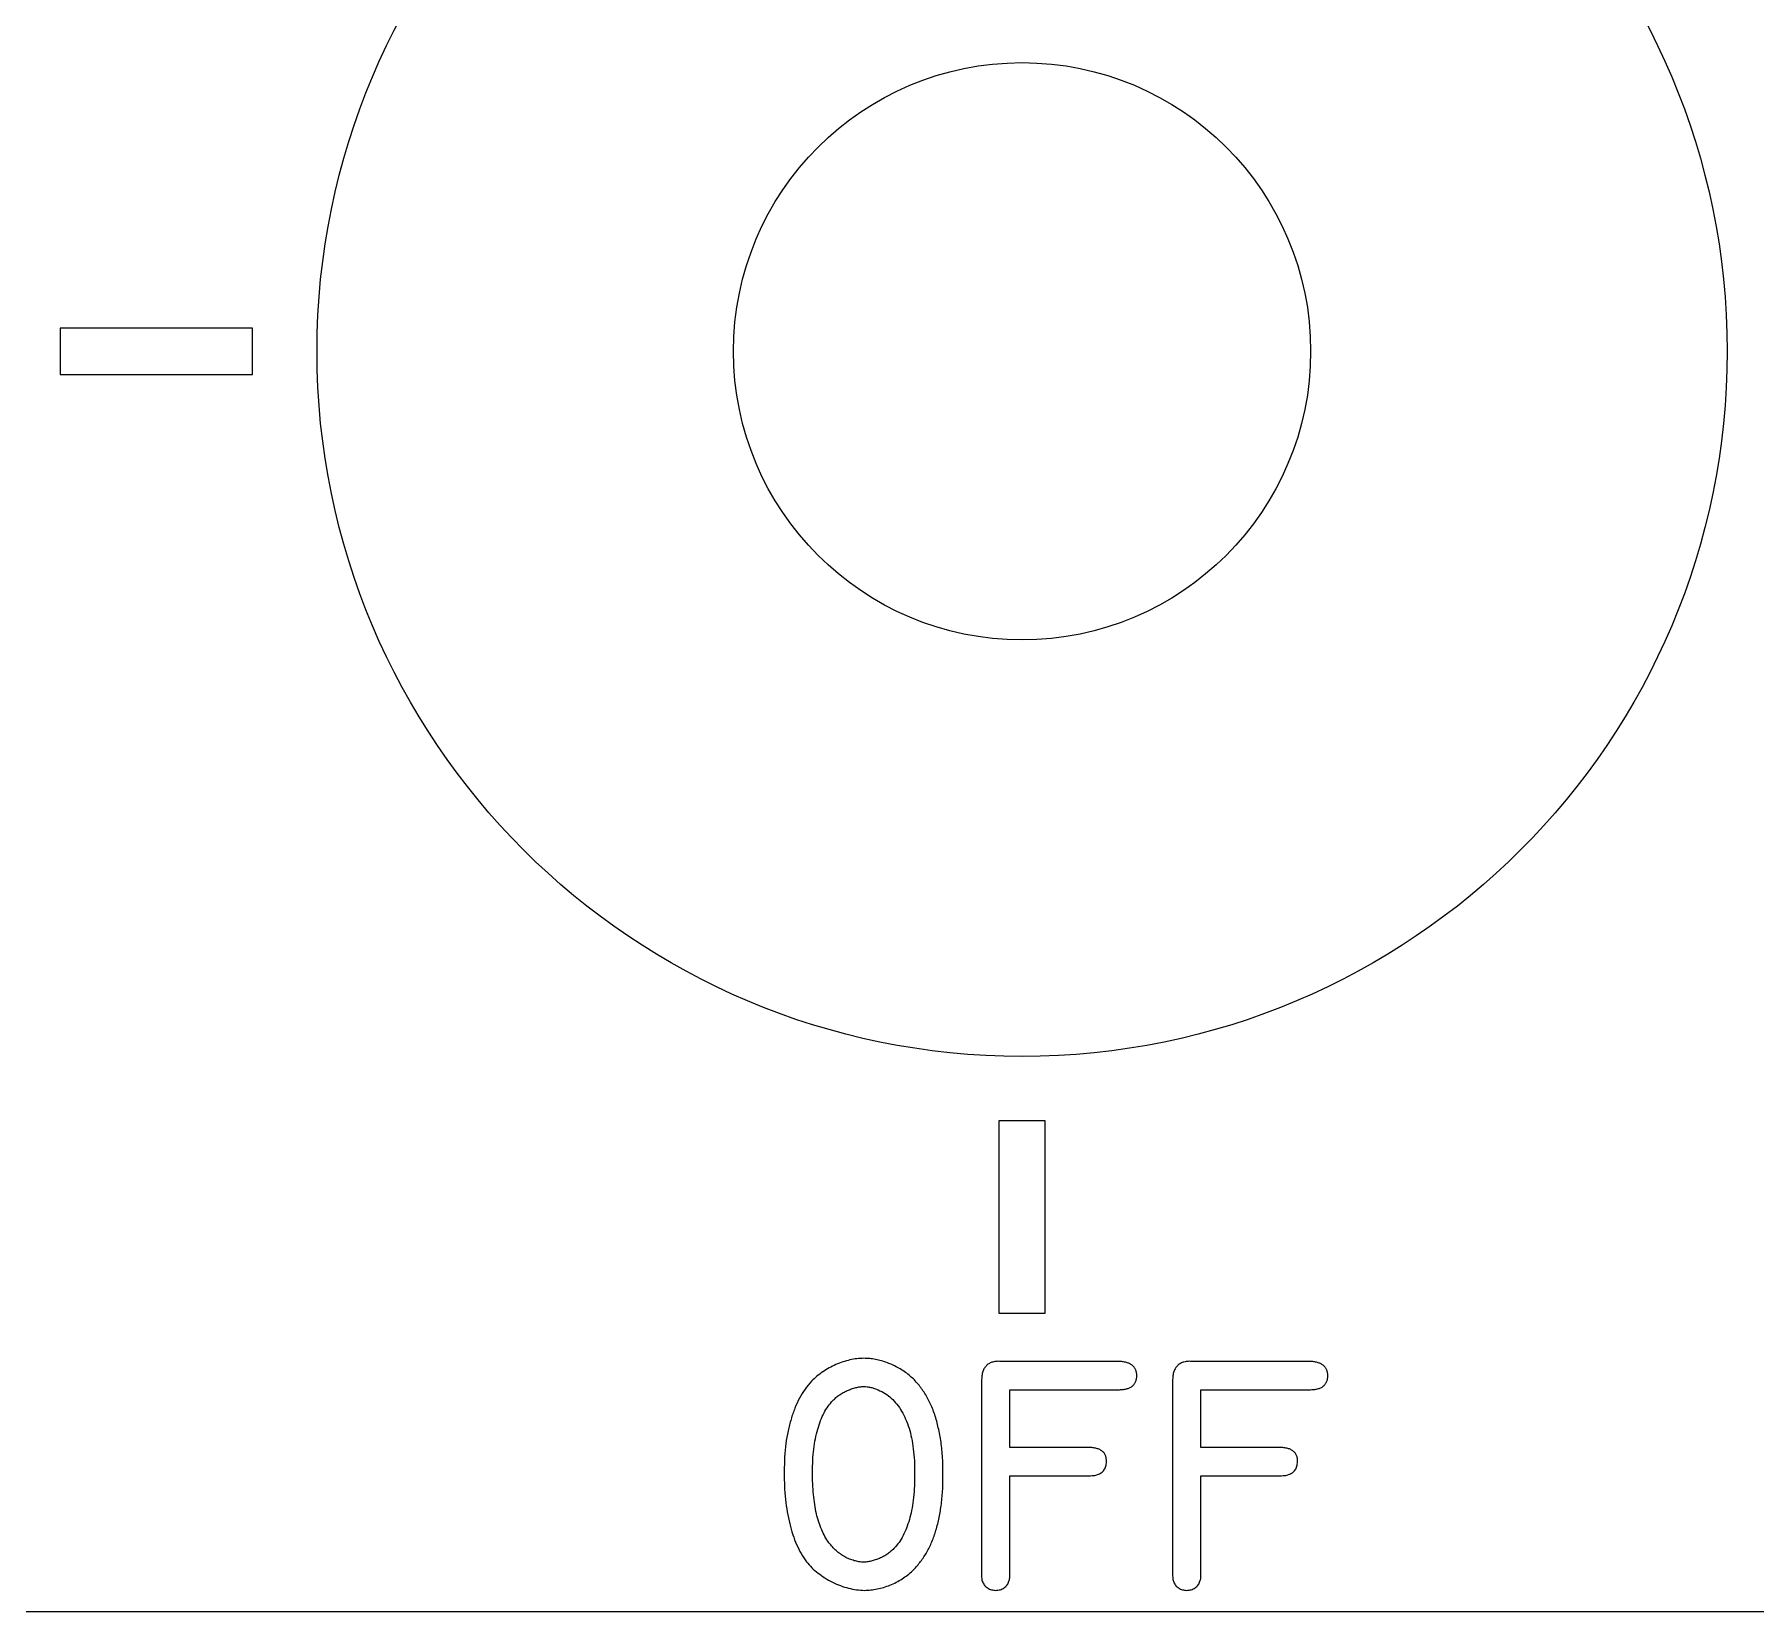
# Model space of a CAD drawing. Header units: inches. Extents: x 0.03 to 5.72, y 0.03 to 3.72.
# Drawn here: x 3.483 to 4.602, y 0.031 to 1.056 of the extents above; entities that cross this region are included whole.
import ezdxf

# ---------------------------------------------------------------- set-up
doc = ezdxf.new("R2010")
doc.units = ezdxf.units.IN
doc.header["$MEASUREMENT"] = 0

msp = doc.modelspace()

# ---------------------------------------------------------------- linework, layer by layer
at = {"color": 7, "linetype": 'Continuous', "lineweight": 25}
for p, q in [((3.625, 0.865), (3.5, 0.865)), ((3.5, 0.865), (3.5, 0.835)), ((3.625, 0.835), (3.625, 0.865)), ((3.5, 0.835), (3.625, 0.835)), ((4.14, 0.35), (4.11, 0.35)), ((4.11, 0.35), (4.11, 0.225)), ((4.14, 0.225), (4.14, 0.35)), ((4.11, 0.225), (4.14, 0.225)), ((4.0221, 0.1958), (4.0222, 0.1958)), ((4.1877, 0.1937), (4.1118, 0.1937)), ((4.3118, 0.1937), (4.236, 0.1937)), ((4.0987, 0.1813), (4.0987, 0.0571)), ((4.2228, 0.1813), (4.2228, 0.0571)), ((4.0221, 0.1774), (4.0222, 0.1774)), ((4.1171, 0.1379), (4.1171, 0.1754)), ((4.1171, 0.1754), (4.1877, 0.1754)), ((4.2412, 0.1379), (4.2412, 0.1754)), ((4.2412, 0.1754), (4.3118, 0.1754)), ((4.1673, 0.1379), (4.1171, 0.1379)), ((4.2915, 0.1379), (4.2412, 0.1379)), ((4.1171, 0.0571), (4.1171, 0.1195)), ((4.1171, 0.1195), (4.1667, 0.1195)), ((4.2412, 0.0571), (4.2412, 0.1195)), ((4.2412, 0.1195), (4.2908, 0.1195)), ((0.5025, 0.0312), (5.2475, 0.0312))]:
    msp.add_line(p, q, dxfattribs=at)
for radius in [0.4581, 0.1875]:
    msp.add_circle((4.125, 0.85), radius, dxfattribs=at)
for points, knots in [([(4.0222, 0.1958), (4.0206, 0.1957), (4.0176, 0.1956), (4.0131, 0.1948), (4.0085, 0.1935), (4.004, 0.1917), (3.9996, 0.1896), (3.9955, 0.187), (3.9916, 0.1842), (3.9893, 0.182), (3.9881, 0.1809)], [0, 0, 0, 0, 0.1189, 0.238815, 0.363412, 0.491768, 0.621792, 0.748494, 0.874822, 1, 1, 1, 1]), ([(4.0517, 0.1848), (4.0506, 0.1856), (4.0484, 0.1873), (4.0449, 0.1894), (4.0413, 0.1913), (4.0375, 0.1929), (4.0337, 0.1942), (4.0298, 0.1951), (4.026, 0.1957), (4.0234, 0.1957), (4.0221, 0.1958)], [0, 0, 0, 0, 0.1288972, 0.256024, 0.383031, 0.5107626, 0.6368643, 0.7599671, 0.8800174, 1, 1, 1, 1]), ([(4.1118, 0.1937), (4.1108, 0.1938), (4.1089, 0.1939), (4.1061, 0.1935), (4.1038, 0.1926), (4.1019, 0.1912), (4.1004, 0.1894), (4.0994, 0.1871), (4.0988, 0.1843), (4.0987, 0.1823), (4.0987, 0.1813)], [0, 0, 0, 0, 0.145923, 0.274015, 0.386439, 0.493493, 0.603026, 0.718993, 0.850301, 1, 1, 1, 1]), ([(4.1995, 0.1845), (4.1995, 0.1852), (4.1994, 0.1866), (4.1988, 0.1885), (4.1978, 0.1901), (4.1965, 0.1914), (4.1948, 0.1924), (4.1927, 0.1931), (4.1903, 0.1936), (4.1886, 0.1937), (4.1877, 0.1937)], [0, 0, 0, 0, 0.124723, 0.238759, 0.348369, 0.45629, 0.57015, 0.695658, 0.839338, 1, 1, 1, 1]), ([(4.236, 0.1937), (4.2349, 0.1938), (4.233, 0.1939), (4.2303, 0.1935), (4.2279, 0.1926), (4.226, 0.1912), (4.2246, 0.1894), (4.2235, 0.1871), (4.2229, 0.1843), (4.2228, 0.1823), (4.2228, 0.1813)], [0, 0, 0, 0, 0.145923, 0.274015, 0.386439, 0.493493, 0.603026, 0.718993, 0.850301, 1, 1, 1, 1]), ([(4.3236, 0.1845), (4.3236, 0.1852), (4.3235, 0.1866), (4.3229, 0.1885), (4.3219, 0.1901), (4.3206, 0.1914), (4.3189, 0.1924), (4.3168, 0.1931), (4.3144, 0.1936), (4.3127, 0.1937), (4.3118, 0.1937)], [0, 0, 0, 0, 0.124723, 0.238759, 0.348369, 0.45629, 0.57015, 0.695658, 0.839338, 1, 1, 1, 1]), ([(3.9881, 0.1809), (3.9867, 0.1792), (3.9838, 0.1757), (3.9803, 0.1699), (3.9772, 0.1634), (3.9748, 0.1562), (3.9728, 0.1485), (3.9714, 0.1403), (3.9706, 0.1315), (3.9705, 0.1255), (3.9704, 0.1224)], [0, 0, 0, 0, 0.105705, 0.215134, 0.329018, 0.449631, 0.576639, 0.710541, 0.851416, 1, 1, 1, 1]), ([(4.0736, 0.1198), (4.0736, 0.1217), (4.0736, 0.1255), (4.0734, 0.1309), (4.0729, 0.1362), (4.0724, 0.1412), (4.0716, 0.146), (4.0706, 0.1506), (4.0696, 0.155), (4.0683, 0.1592), (4.0668, 0.1632), (4.0652, 0.1669), (4.0634, 0.1704), (4.0614, 0.1737), (4.0592, 0.1768), (4.0569, 0.1797), (4.0544, 0.1824), (4.0526, 0.184), (4.0517, 0.1848)], [0, 0, 0, 0, 0.080424, 0.157711, 0.231972, 0.303725, 0.372685, 0.438908, 0.502962, 0.564675, 0.624091, 0.681389, 0.737383, 0.791688, 0.84518, 0.897488, 0.948885, 1, 1, 1, 1]), ([(4.1877, 0.1754), (4.1886, 0.1754), (4.1903, 0.1754), (4.1927, 0.1759), (4.1948, 0.1765), (4.1965, 0.1775), (4.1979, 0.1789), (4.1988, 0.1805), (4.1994, 0.1824), (4.1995, 0.1838), (4.1995, 0.1845)], [0, 0, 0, 0, 0.160822, 0.303607, 0.430121, 0.544897, 0.652145, 0.759141, 0.872467, 1, 1, 1, 1]), ([(4.3118, 0.1754), (4.3127, 0.1754), (4.3145, 0.1754), (4.3169, 0.1759), (4.319, 0.1765), (4.3207, 0.1775), (4.322, 0.1789), (4.3229, 0.1805), (4.3236, 0.1824), (4.3236, 0.1838), (4.3236, 0.1845)], [0, 0, 0, 0, 0.160822, 0.303607, 0.430121, 0.544897, 0.652145, 0.759141, 0.872467, 1, 1, 1, 1]), ([(3.9888, 0.1219), (3.9889, 0.1245), (3.9889, 0.1294), (3.9895, 0.1367), (3.9906, 0.1434), (3.9921, 0.1496), (3.9939, 0.1552), (3.9962, 0.1603), (3.9988, 0.1646), (4.001, 0.1671), (4.002, 0.1683)], [0, 0, 0, 0, 0.156125, 0.302877, 0.440322, 0.56978, 0.690666, 0.801587, 0.904038, 1, 1, 1, 1]), ([(4.002, 0.1683), (4.0027, 0.1689), (4.004, 0.1703), (4.0063, 0.172), (4.0088, 0.1735), (4.0114, 0.1749), (4.0142, 0.1759), (4.0169, 0.1768), (4.0195, 0.1773), (4.0213, 0.1774), (4.0221, 0.1774)], [0, 0, 0, 0, 0.123362, 0.249717, 0.37865, 0.511599, 0.64377, 0.76903, 0.886766, 1, 1, 1, 1]), ([(4.0222, 0.1774), (4.0229, 0.1774), (4.0244, 0.1773), (4.0268, 0.1769), (4.0292, 0.1762), (4.0323, 0.175), (4.0361, 0.1731), (4.0388, 0.1709), (4.04, 0.1699)], [0, 0, 0, 0, 0.11376, 0.233218, 0.356799, 0.48809, 0.749531, 1, 1, 1, 1]), ([(4.04, 0.1699), (4.0413, 0.1686), (4.0438, 0.166), (4.0469, 0.1614), (4.0495, 0.1562), (4.0517, 0.1504), (4.0533, 0.1439), (4.0544, 0.1368), (4.0552, 0.1291), (4.0552, 0.1238), (4.0552, 0.121)], [0, 0, 0, 0, 0.100865, 0.20514, 0.314754, 0.432735, 0.558927, 0.694653, 0.841474, 1, 1, 1, 1]), ([(4.1799, 0.1286), (4.1798, 0.1293), (4.1798, 0.1307), (4.1793, 0.1327), (4.1783, 0.1344), (4.1769, 0.1357), (4.175, 0.1368), (4.1728, 0.1374), (4.1702, 0.1379), (4.1683, 0.1379), (4.1673, 0.1379)], [0, 0, 0, 0, 0.124678, 0.235438, 0.340623, 0.446501, 0.558822, 0.687748, 0.833953, 1, 1, 1, 1]), ([(4.304, 0.1286), (4.304, 0.1293), (4.304, 0.1307), (4.3034, 0.1327), (4.3024, 0.1344), (4.301, 0.1357), (4.2992, 0.1368), (4.2969, 0.1374), (4.2943, 0.1379), (4.2925, 0.1379), (4.2915, 0.1379)], [0, 0, 0, 0, 0.1246782, 0.2354383, 0.340623, 0.4465014, 0.5588224, 0.6877477, 0.8339528, 1, 1, 1, 1]), ([(4.174, 0.1202), (4.1749, 0.1205), (4.1765, 0.1213), (4.1784, 0.1232), (4.1796, 0.1257), (4.1798, 0.1276), (4.1799, 0.1286)], [0, 0, 0, 0, 0.254544, 0.491372, 0.730048, 1, 1, 1, 1]), ([(4.2982, 0.1202), (4.299, 0.1205), (4.3007, 0.1213), (4.3026, 0.1232), (4.3037, 0.1257), (4.3039, 0.1276), (4.304, 0.1286)], [0, 0, 0, 0, 0.254544, 0.491372, 0.730048, 1, 1, 1, 1]), ([(3.9704, 0.1224), (3.9705, 0.1192), (3.9705, 0.1131), (3.9712, 0.1043), (3.9723, 0.0961), (3.9739, 0.0884), (3.9759, 0.0813), (3.9784, 0.0748), (3.9813, 0.0689), (3.9837, 0.0654), (3.9849, 0.0636)], [0, 0, 0, 0, 0.153124, 0.297158, 0.432037, 0.559346, 0.678717, 0.790963, 0.898004, 1, 1, 1, 1]), ([(3.9995, 0.0759), (3.9986, 0.0773), (3.9968, 0.08), (3.9947, 0.0845), (3.9928, 0.0895), (3.9913, 0.0949), (3.9902, 0.1009), (3.9894, 0.1074), (3.9889, 0.1145), (3.9888, 0.1194), (3.9888, 0.1219)], [0, 0, 0, 0, 0.100044, 0.204357, 0.314658, 0.431428, 0.557026, 0.692898, 0.840874, 1, 1, 1, 1]), ([(4.0552, 0.121), (4.0552, 0.1183), (4.0551, 0.1131), (4.0546, 0.1056), (4.0536, 0.0987), (4.0523, 0.0925), (4.0505, 0.0869), (4.0484, 0.0818), (4.0459, 0.0772), (4.0438, 0.0745), (4.0427, 0.0732)], [0, 0, 0, 0, 0.161174, 0.309864, 0.446677, 0.572217, 0.688558, 0.797887, 0.901397, 1, 1, 1, 1]), ([(4.0539, 0.0578), (4.0555, 0.0595), (4.0587, 0.063), (4.0628, 0.069), (4.0662, 0.0758), (4.0689, 0.0832), (4.0711, 0.0914), (4.0725, 0.1002), (4.0735, 0.1098), (4.0736, 0.1164), (4.0736, 0.1198)], [0, 0, 0, 0, 0.104917, 0.212948, 0.325254, 0.443443, 0.569143, 0.703178, 0.846557, 1, 1, 1, 1]), ([(4.1667, 0.1195), (4.1676, 0.1195), (4.1692, 0.1195), (4.1713, 0.1196), (4.1728, 0.1198), (4.1737, 0.1201), (4.174, 0.1202)], [0, 0, 0, 0, 0.3775359, 0.6442928, 0.8380723, 1, 1, 1, 1]), ([(4.2908, 0.1195), (4.2917, 0.1195), (4.2933, 0.1195), (4.2954, 0.1196), (4.2969, 0.1198), (4.2978, 0.1201), (4.2982, 0.1202)], [0, 0, 0, 0, 0.3775359, 0.6442928, 0.8380723, 1, 1, 1, 1]), ([(4.0221, 0.0634), (4.0211, 0.0634), (4.019, 0.0635), (4.0159, 0.0643), (4.0128, 0.0653), (4.0098, 0.0668), (4.0069, 0.0686), (4.0042, 0.0708), (4.0017, 0.0732), (4.0003, 0.075), (3.9995, 0.0759)], [0, 0, 0, 0, 0.116304, 0.233863, 0.354988, 0.482525, 0.612268, 0.740399, 0.869415, 1, 1, 1, 1]), ([(4.0427, 0.0732), (4.042, 0.0725), (4.0407, 0.0711), (4.0383, 0.0692), (4.0358, 0.0675), (4.0331, 0.0661), (4.0304, 0.065), (4.0276, 0.0641), (4.0249, 0.0635), (4.023, 0.0634), (4.0221, 0.0634)], [0, 0, 0, 0, 0.125983, 0.2526, 0.38207, 0.513681, 0.642442, 0.765615, 0.88507, 1, 1, 1, 1]), ([(3.9849, 0.0636), (3.986, 0.0623), (3.9883, 0.0596), (3.9924, 0.0562), (3.9969, 0.053), (4.0018, 0.0503), (4.0069, 0.048), (4.0122, 0.0464), (4.0174, 0.0453), (4.0209, 0.0451), (4.0226, 0.045)], [0, 0, 0, 0, 0.121113, 0.243963, 0.369981, 0.501105, 0.632263, 0.757497, 0.880131, 1, 1, 1, 1]), ([(4.0226, 0.045), (4.024, 0.0451), (4.0267, 0.0452), (4.0309, 0.0459), (4.0351, 0.0469), (4.0392, 0.0484), (4.0433, 0.0502), (4.0471, 0.0525), (4.0507, 0.0549), (4.0528, 0.0568), (4.0539, 0.0578)], [0, 0, 0, 0, 0.118981, 0.240318, 0.364646, 0.49276, 0.622125, 0.749523, 0.874592, 1, 1, 1, 1]), ([(4.0987, 0.0571), (4.0987, 0.0562), (4.0987, 0.0548), (4.0987, 0.0529), (4.0989, 0.0515), (4.0992, 0.0507), (4.0994, 0.0503)], [0, 0, 0, 0, 0.383777, 0.632586, 0.813059, 1, 1, 1, 1]), ([(4.1164, 0.051), (4.1165, 0.0513), (4.1168, 0.052), (4.117, 0.0533), (4.117, 0.055), (4.1171, 0.0563), (4.1171, 0.0571)], [0, 0, 0, 0, 0.188152, 0.36832, 0.619021, 1, 1, 1, 1]), ([(4.2228, 0.0571), (4.2228, 0.0562), (4.2228, 0.0548), (4.2229, 0.0529), (4.2231, 0.0515), (4.2234, 0.0507), (4.2235, 0.0503)], [0, 0, 0, 0, 0.383777, 0.632586, 0.813059, 1, 1, 1, 1]), ([(4.2405, 0.051), (4.2407, 0.0513), (4.241, 0.052), (4.2412, 0.0533), (4.2412, 0.055), (4.2412, 0.0563), (4.2412, 0.0571)], [0, 0, 0, 0, 0.188152, 0.36832, 0.619021, 1, 1, 1, 1]), ([(4.0994, 0.0503), (4.0998, 0.0495), (4.1007, 0.048), (4.1027, 0.0464), (4.1051, 0.0453), (4.1069, 0.0451), (4.1079, 0.045)], [0, 0, 0, 0, 0.250903, 0.48689, 0.729329, 1, 1, 1, 1]), ([(4.1079, 0.045), (4.1088, 0.0451), (4.1107, 0.0453), (4.113, 0.0463), (4.1144, 0.0475), (4.1153, 0.0485), (4.116, 0.0497), (4.1162, 0.0505), (4.1164, 0.051)], [0, 0, 0, 0, 0.260653, 0.512239, 0.635801, 0.756856, 0.8762, 1, 1, 1, 1]), ([(4.2235, 0.0503), (4.2239, 0.0495), (4.2248, 0.048), (4.2268, 0.0464), (4.2292, 0.0453), (4.231, 0.0451), (4.232, 0.045)], [0, 0, 0, 0, 0.250903, 0.48689, 0.729329, 1, 1, 1, 1]), ([(4.232, 0.045), (4.233, 0.0451), (4.2349, 0.0453), (4.2371, 0.0463), (4.2385, 0.0475), (4.2394, 0.0485), (4.2401, 0.0497), (4.2404, 0.0505), (4.2405, 0.051)], [0, 0, 0, 0, 0.260653, 0.512239, 0.635801, 0.756856, 0.8762, 1, 1, 1, 1])]:
    msp.add_open_spline(points, degree=3, knots=knots, dxfattribs=at)

doc.saveas('drawing.dxf')
